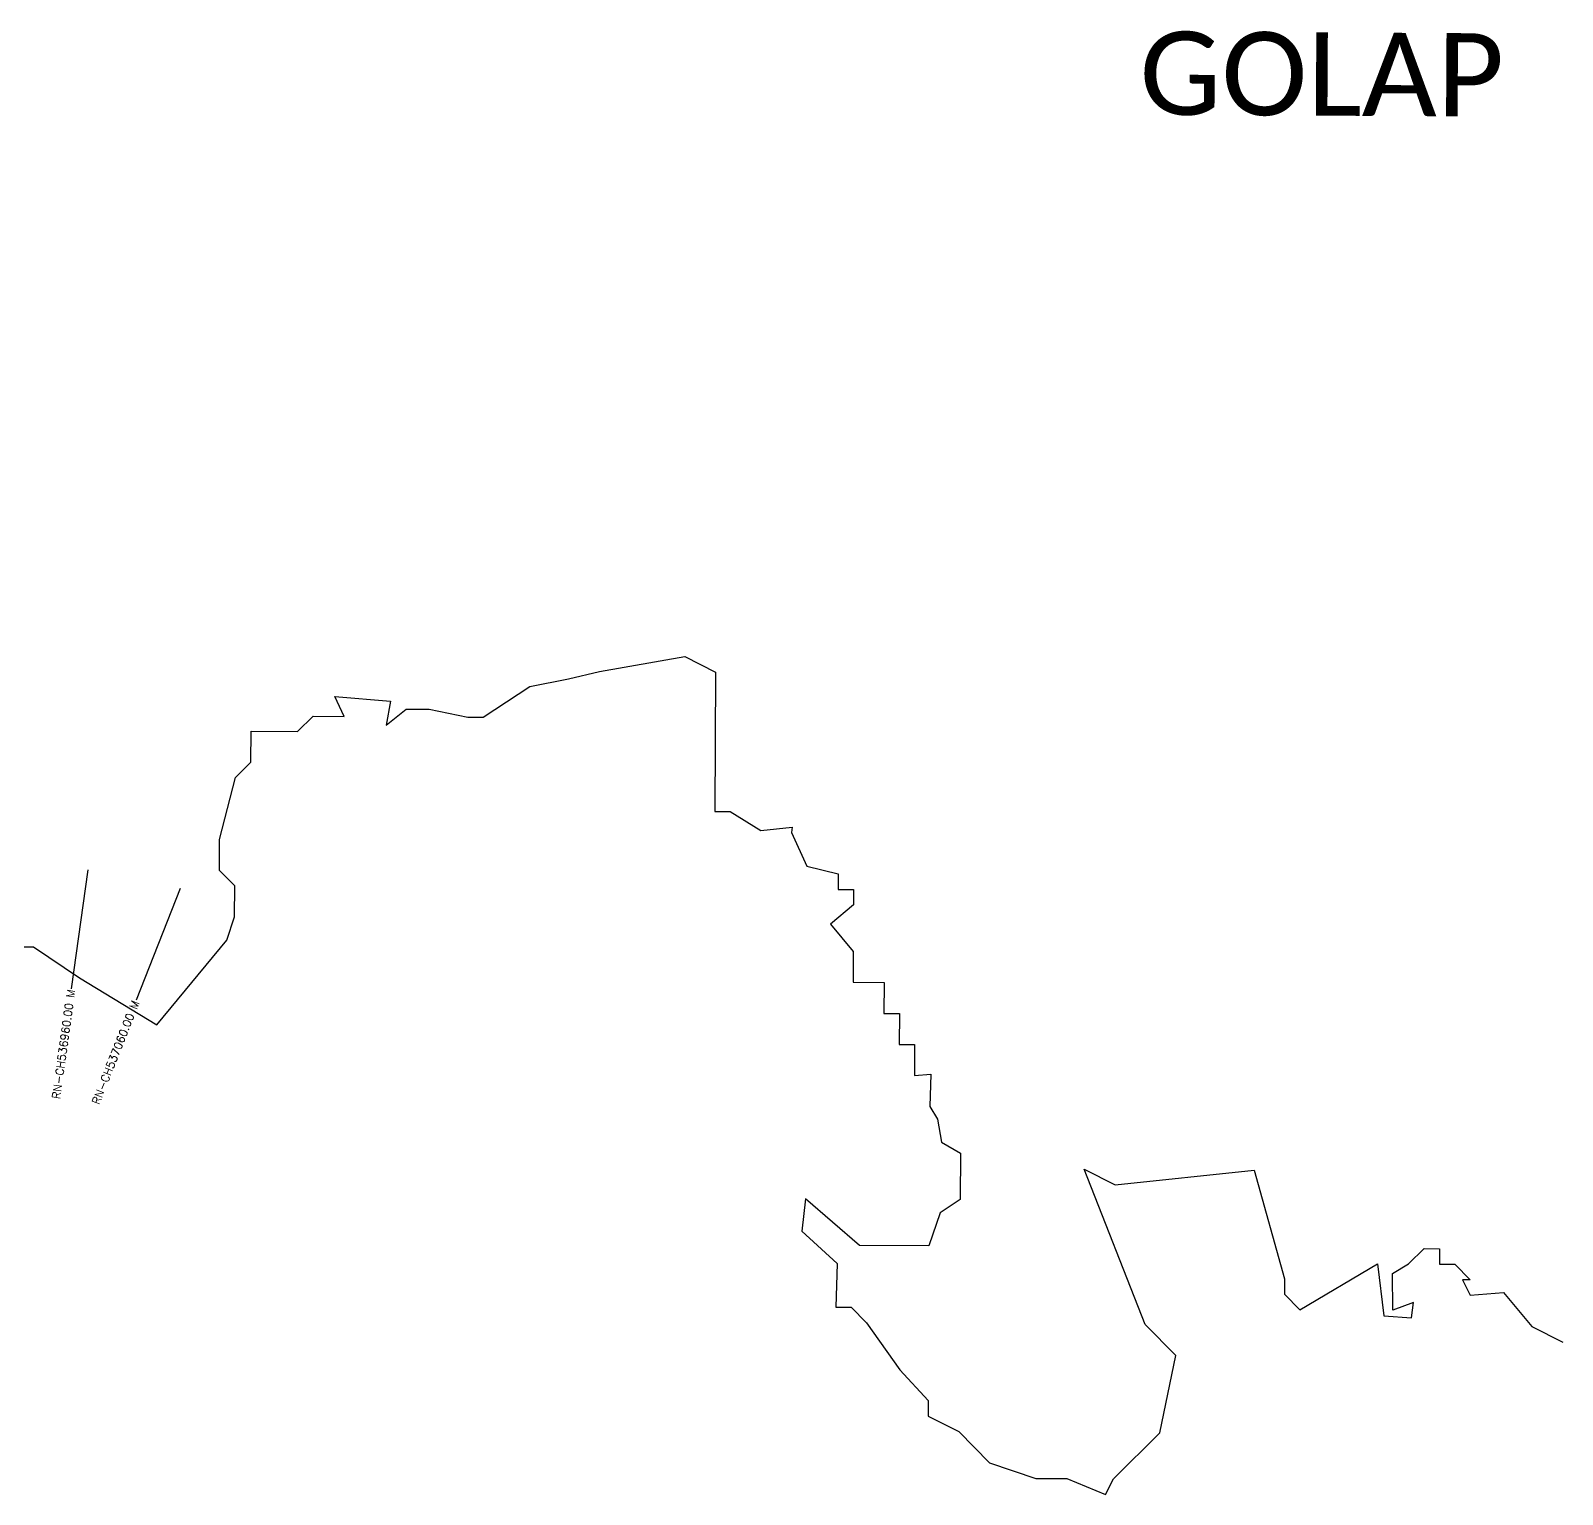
# Model space of a CAD drawing. Header units: metres. Extents: x 316348 to 324131, y 1868209 to 1873560.
# Drawn here: x 318363 to 320277, y 1868351 to 1870180 of the extents above; entities that cross this region are included whole.
import ezdxf
from ezdxf.enums import TextEntityAlignment as Align

# ---------------------------------------------------------------- set-up
doc = ezdxf.new("R2010")
doc.units = ezdxf.units.M
for name, color, linetype in [('CS', 134, 'Continuous'), ('CSMark', 6, 'Continuous'), ('VILLAGE BOUNDRY', 10, 'Continuous'), ('VILLAGE NAME', 250, 'Continuous')]:
    doc.layers.add(name, color=color, linetype=linetype)
doc.styles.get("Standard").update_dxf_attribs({"font": 'simplex.shx'})

msp = doc.modelspace()

# ---------------------------------------------------------------- linework, layer by layer
at = {"layer": 'CS'}
for p, q in [((318434.6, 1869131.7), (318413.9, 1868983.2)), ((318549.8, 1869108.3), (318494.9, 1868968.7))]:
    msp.add_line(p, q, dxfattribs=at)
at = {"layer": 'VILLAGE BOUNDRY'}
msp.add_lwpolyline([(318347.1, 1869035.7), (318366.5, 1869035.6), (318424.2, 1868996.6), (318520.6, 1868938.1), (318608.2, 1869043.9), (318618, 1869072.9), (318618.3, 1869111.6), (318599, 1869131), (318599.2, 1869169.7), (318619, 1869246.9), (318638.4, 1869266.1), (318638.7, 1869304.8), (318696.7, 1869304.4), (318716.1, 1869323.7), (318754.8, 1869323.5), (318743.4, 1869348.5), (318812.9, 1869342.5), (318807.5, 1869312.6), (318832.2, 1869332.7), (318861.2, 1869332.5), (318909.5, 1869322.6), (318928.8, 1869322.5), (318987, 1869360.8), (319035.4, 1869370.2), (319074.1, 1869379.7), (319180.6, 1869398.4), (319219.1, 1869378.9), (319218.2, 1869204.8), (319237.5, 1869204.7), (319275.8, 1869181), (319314.7, 1869185), (319314, 1869178.2), (319333.3, 1869136.1), (319372.4, 1869126.6), (319372.3, 1869107.3), (319391.6, 1869107.2), (319391.5, 1869087.8), (319362.6, 1869063.8), (319391.2, 1869029.8), (319391, 1868991.2), (319429.6, 1868990.9), (319429.4, 1868952.3), (319448.8, 1868952.2), (319448.6, 1868913.5), (319467.9, 1868913.4), (319467.7, 1868874.7), (319488.3, 1868876.2), (319486.8, 1868835.9), (319496.3, 1868820.3), (319501.4, 1868791.4), (319525.1, 1868777.7), (319524.8, 1868719.7), (319499.7, 1868703), (319485.8, 1868661.9), (319398.8, 1868662.4), (319331.4, 1868720.8), (319326.7, 1868680), (319371.1, 1868639.6), (319369.3, 1868585.3), (319388.7, 1868585.2), (319407.9, 1868565.7), (319449.3, 1868507.1), (319484.7, 1868468.6), (319484.6, 1868449.2), (319523.2, 1868429.7), (319542.4, 1868410.2), (319561.6, 1868390.8), (319619.5, 1868371.2), (319658.2, 1868371), (319706.4, 1868351.3), (319716.2, 1868370.6), (319774.5, 1868428.3), (319794.4, 1868524.9), (319755.9, 1868563.7), (319679.7, 1868757.5), (319718.3, 1868738), (319892.4, 1868756.3), (319930.3, 1868620.7), (319930.2, 1868601.4), (319949.4, 1868582), (320046.4, 1868639.4), (320054.1, 1868574.4), (320088.7, 1868571.8), (320091.2, 1868590.9), (320065.4, 1868581.3), (320065.1, 1868627.5), (320085.1, 1868639.2), (320104.5, 1868658.4), (320123.8, 1868658.3), (320123.7, 1868639), (320143.1, 1868638.9), (320162.3, 1868619.4), (320152.6, 1868619.5), (320162.2, 1868600.1), (320203.8, 1868603.5), (320239.3, 1868561), (320277.8, 1868541.5)], dxfattribs=at)

# ---------------------------------------------------------------- texts
at = {"layer": 'CSMark'}
for s, rotation, p in [('RN-CH536960.00 M', 82.0808, (318413.8, 1868982.2)), ('RN-CH537060.00 M', 68.5196, (318494.5, 1868967.8))]:
    msp.add_text(s, height=10, rotation=rotation, dxfattribs=at).set_placement(p, align=Align.MIDDLE_RIGHT)
at = {"layer": 'VILLAGE NAME', "insert": (319749.3, 1870179.5), "char_height": 104.042, "attachment_point": 1, "rotation": 359.6762}
msp.add_mtext_dynamic_manual_height_columns('{\\fCalibri|b0|i0|c0|p34;GOLAP}', width=1260.634, gutter_width=520.2, heights=[0], dxfattribs=at)

doc.saveas('drawing.dxf')
